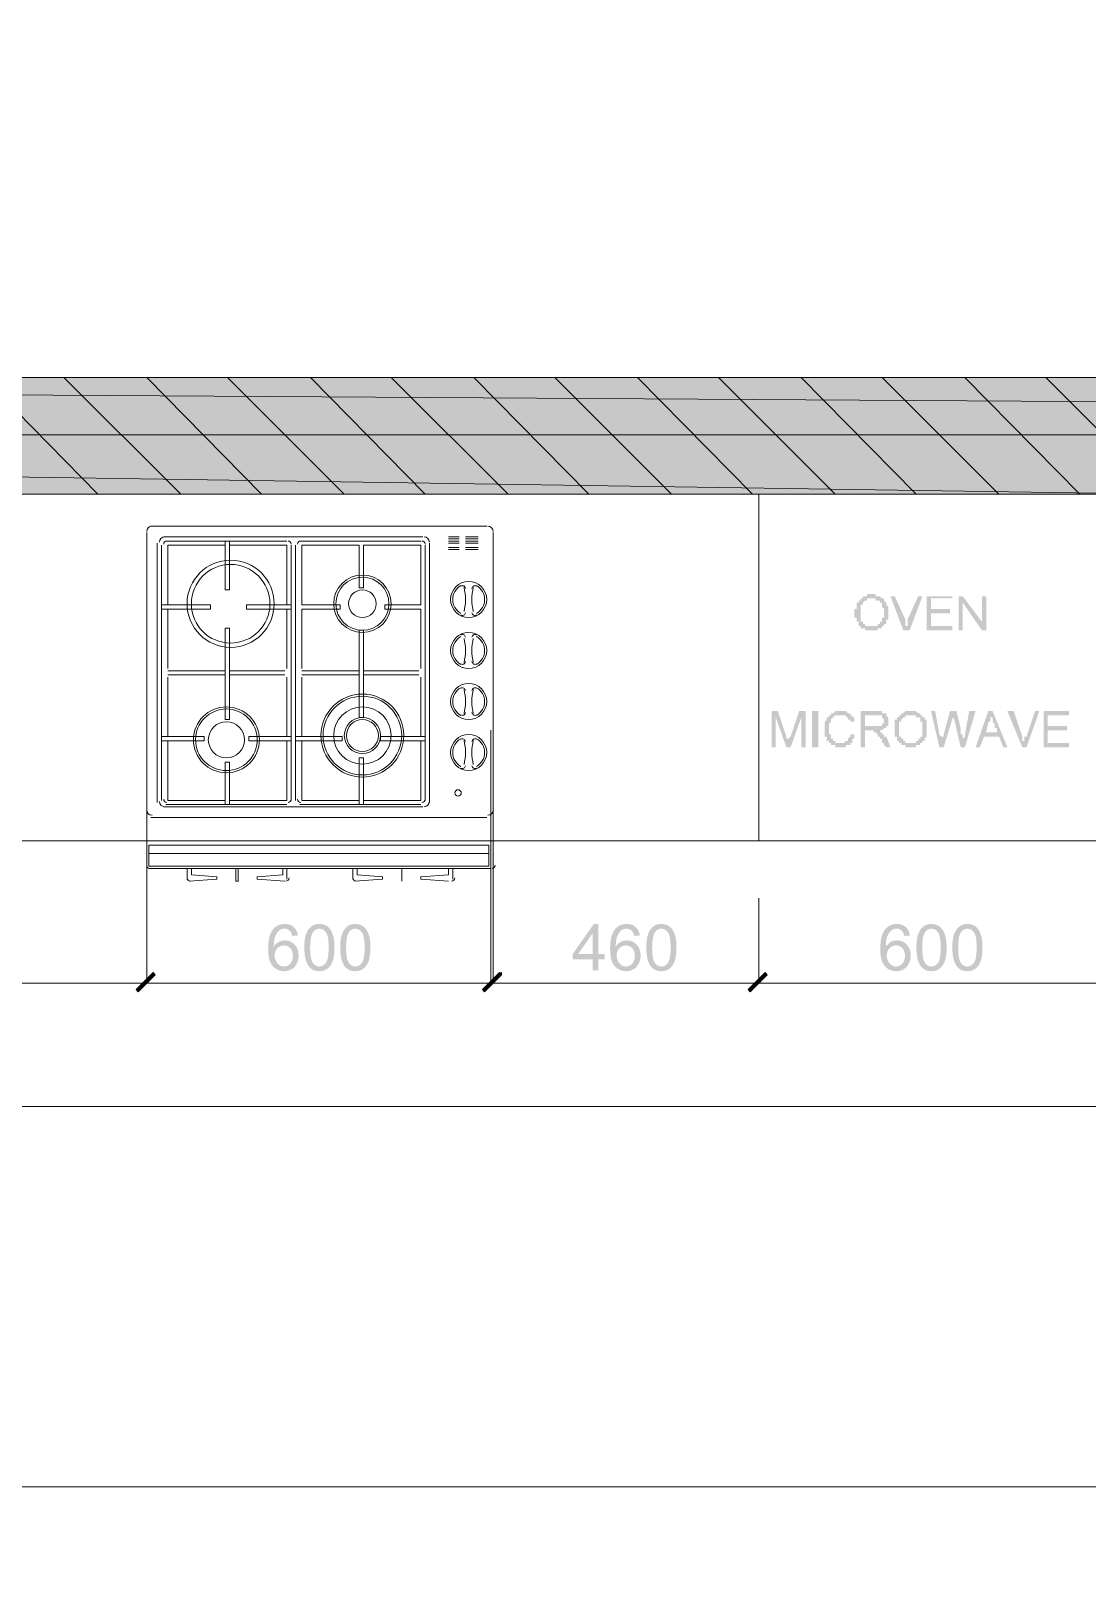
# Model space of a CAD drawing. Header units: inches. Extents: x 23 to 314, y 14 to 225.
# Drawn here: x 118.97 to 144.31, y 144.78 to 181.79 of the extents above; entities that cross this region are included whole.
import ezdxf

# ---------------------------------------------------------------- set-up
doc = ezdxf.new("R2010")
doc.units = ezdxf.units.IN
for name, color, linetype in [('BUYSER', 7, 'Continuous'), ('DIM', 7, 'Continuous'), ('KAHUYQNER', 7, 'Continuous'), ('walls', 7, 'Continuous')]:
    doc.layers.add(name, color=color, linetype=linetype)

msp = doc.modelspace()

# ---------------------------------------------------------------- hatches: boundary and pattern name
at = {"layer": 'BUYSER', "true_color": 0x939598, "transparency": 33554687}
for points in [[(273.026, 172.103), (51.11, 172.103), (51.11, 173.479), (273.026, 173.479)], [(146.166, 170.676), (51.11, 170.676), (51.11, 172.103), (146.166, 172.103)]]:
    msp.add_hatch(color=252, dxfattribs=at).paths.add_polyline_path(points, flags=0)
at = {"layer": 'DIM', "true_color": 0x6ec1dd, "transparency": 33554687}
h = msp.add_hatch(color=133, dxfattribs=at)
edge = h.paths.add_edge_path(flags=0)
edge.add_spline(control_points=[(125.378, 160.097), (125.378, 160.097), (125.242, 160.086), (125.242, 160.086), (125.23, 160.14), (125.213, 160.179), (125.191, 160.203), (125.154, 160.242), (125.109, 160.261), (125.054, 160.261), (125.012, 160.261), (124.973, 160.249), (124.94, 160.225), (124.898, 160.194), (124.864, 160.148), (124.839, 160.088), (124.827, 160.059), (124.817, 160.022), (124.81, 159.977), (124.804, 159.933), (124.8, 159.884), (124.8, 159.831), (124.833, 159.881), (124.873, 159.918), (124.92, 159.943), (124.967, 159.967), (125.017, 159.979), (125.07, 159.979), (125.16, 159.979), (125.238, 159.945), (125.301, 159.878), (125.365, 159.811), (125.397, 159.725), (125.397, 159.619), (125.397, 159.55), (125.382, 159.486), (125.353, 159.426), (125.323, 159.366), (125.282, 159.32), (125.229, 159.288), (125.176, 159.256), (125.116, 159.24), (125.05, 159.24), (124.937, 159.24), (124.844, 159.282), (124.773, 159.366), (124.701, 159.449), (124.665, 159.587), (124.665, 159.778), (124.665, 159.993), (124.704, 160.149), (124.783, 160.246), (124.853, 160.331), (124.946, 160.373), (125.063, 160.373), (125.15, 160.373), (125.222, 160.349), (125.277, 160.3), (125.333, 160.251), (125.366, 160.184), (125.378, 160.097)], knot_values=[0, 0, 0, 0, 1, 1, 1, 2, 2, 2, 3, 3, 3, 4, 4, 4, 5, 5, 5, 6, 6, 6, 7, 7, 7, 8, 8, 8, 9, 9, 9, 10, 10, 10, 11, 11, 11, 12, 12, 12, 13, 13, 13, 14, 14, 14, 15, 15, 15, 16, 16, 16, 17, 17, 17, 18, 18, 18, 19, 19, 19, 20, 20, 20, 20], degree=3, periodic=1)
edge = h.paths.add_edge_path(flags=0)
edge.add_spline(control_points=[(124.821, 159.619), (124.821, 159.572), (124.831, 159.528), (124.851, 159.485), (124.871, 159.443), (124.898, 159.41), (124.934, 159.387), (124.971, 159.364), (125.008, 159.352), (125.048, 159.352), (125.105, 159.352), (125.155, 159.376), (125.196, 159.422), (125.237, 159.469), (125.258, 159.532), (125.258, 159.611), (125.258, 159.687), (125.237, 159.747), (125.196, 159.792), (125.155, 159.836), (125.104, 159.859), (125.042, 159.859), (124.981, 159.859), (124.929, 159.836), (124.886, 159.792), (124.843, 159.748), (124.821, 159.69), (124.821, 159.619)], knot_values=[0, 0, 0, 0, 1, 1, 1, 2, 2, 2, 3, 3, 3, 4, 4, 4, 5, 5, 5, 6, 6, 6, 7, 7, 7, 8, 8, 8, 9, 9, 9, 9], degree=3, periodic=1)
h = msp.add_hatch(color=133, dxfattribs=at)
edge = h.paths.add_edge_path(flags=0)
edge.add_spline(control_points=[(125.532, 159.806), (125.532, 159.871), (125.536, 159.93), (125.542, 159.983), (125.549, 160.036), (125.559, 160.083), (125.573, 160.123), (125.6, 160.202), (125.64, 160.264), (125.693, 160.308), (125.746, 160.351), (125.813, 160.373), (125.894, 160.373), (125.953, 160.373), (126.005, 160.361), (126.05, 160.337), (126.096, 160.313), (126.133, 160.279), (126.162, 160.234), (126.191, 160.189), (126.214, 160.134), (126.231, 160.069), (126.247, 160.004), (126.256, 159.916), (126.256, 159.806), (126.256, 159.675), (126.243, 159.57), (126.216, 159.491), (126.19, 159.412), (126.15, 159.351), (126.096, 159.307), (126.042, 159.262), (125.975, 159.24), (125.894, 159.24), (125.787, 159.24), (125.703, 159.279), (125.642, 159.355), (125.569, 159.448), (125.532, 159.599), (125.532, 159.806)], knot_values=[0, 0, 0, 0, 1, 1, 1, 2, 2, 2, 3, 3, 3, 4, 4, 4, 5, 5, 5, 6, 6, 6, 7, 7, 7, 8, 8, 8, 9, 9, 9, 10, 10, 10, 11, 11, 11, 12, 12, 12, 13, 13, 13, 13], degree=3, periodic=1)
edge = h.paths.add_edge_path(flags=0)
edge.add_spline(control_points=[(125.672, 159.806), (125.672, 159.625), (125.694, 159.504), (125.736, 159.444), (125.778, 159.383), (125.831, 159.352), (125.894, 159.352), (125.956, 159.352), (126.008, 159.383), (126.051, 159.444), (126.094, 159.504), (126.116, 159.625), (126.116, 159.806), (126.116, 159.989), (126.095, 160.11), (126.052, 160.17), (126.009, 160.23), (125.956, 160.26), (125.893, 160.26), (125.831, 160.26), (125.781, 160.234), (125.743, 160.181), (125.696, 160.113), (125.672, 159.989), (125.672, 159.806)], knot_values=[0, 0, 0, 0, 1, 1, 1, 2, 2, 2, 3, 3, 3, 4, 4, 4, 5, 5, 5, 6, 6, 6, 7, 7, 7, 8, 8, 8, 8], degree=3, periodic=1)
h = msp.add_hatch(color=133, dxfattribs=at)
edge = h.paths.add_edge_path(flags=0)
edge.add_spline(control_points=[(126.394, 159.806), (126.394, 159.871), (126.397, 159.93), (126.404, 159.983), (126.411, 160.036), (126.421, 160.083), (126.434, 160.123), (126.461, 160.202), (126.502, 160.264), (126.555, 160.308), (126.608, 160.351), (126.675, 160.373), (126.756, 160.373), (126.815, 160.373), (126.867, 160.361), (126.912, 160.337), (126.957, 160.313), (126.994, 160.279), (127.023, 160.234), (127.052, 160.189), (127.075, 160.134), (127.092, 160.069), (127.109, 160.004), (127.118, 159.916), (127.118, 159.806), (127.118, 159.675), (127.104, 159.57), (127.078, 159.491), (127.051, 159.412), (127.011, 159.351), (126.957, 159.307), (126.904, 159.262), (126.837, 159.24), (126.756, 159.24), (126.649, 159.24), (126.565, 159.279), (126.504, 159.355), (126.431, 159.448), (126.394, 159.599), (126.394, 159.806)], knot_values=[0, 0, 0, 0, 1, 1, 1, 2, 2, 2, 3, 3, 3, 4, 4, 4, 5, 5, 5, 6, 6, 6, 7, 7, 7, 8, 8, 8, 9, 9, 9, 10, 10, 10, 11, 11, 11, 12, 12, 12, 13, 13, 13, 13], degree=3, periodic=1)
edge = h.paths.add_edge_path(flags=0)
edge.add_spline(control_points=[(126.534, 159.806), (126.534, 159.625), (126.555, 159.504), (126.598, 159.444), (126.64, 159.383), (126.693, 159.352), (126.756, 159.352), (126.817, 159.352), (126.87, 159.383), (126.913, 159.444), (126.956, 159.504), (126.978, 159.625), (126.978, 159.806), (126.978, 159.989), (126.956, 160.11), (126.914, 160.17), (126.871, 160.23), (126.818, 160.26), (126.754, 160.26), (126.692, 160.26), (126.642, 160.234), (126.604, 160.181), (126.558, 160.113), (126.534, 159.989), (126.534, 159.806)], knot_values=[0, 0, 0, 0, 1, 1, 1, 2, 2, 2, 3, 3, 3, 4, 4, 4, 5, 5, 5, 6, 6, 6, 7, 7, 7, 8, 8, 8, 8], degree=3, periodic=1)
h = msp.add_hatch(color=133, dxfattribs=at)
h.paths.add_polyline_path([(132.447, 159.259), (132.447, 159.525), (131.966, 159.525), (131.966, 159.65), (132.472, 160.369), (132.583, 160.369), (132.583, 159.65), (132.733, 159.65), (132.733, 159.525), (132.583, 159.525), (132.583, 159.259)], flags=0)
h.paths.add_polyline_path([(132.447, 159.65), (132.447, 160.15), (132.1, 159.65)], flags=0)
h = msp.add_hatch(color=133, dxfattribs=at)
edge = h.paths.add_edge_path(flags=0)
edge.add_spline(control_points=[(133.579, 160.097), (133.579, 160.097), (133.443, 160.086), (133.443, 160.086), (133.431, 160.14), (133.414, 160.179), (133.392, 160.203), (133.355, 160.242), (133.31, 160.261), (133.256, 160.261), (133.213, 160.261), (133.175, 160.249), (133.141, 160.225), (133.099, 160.194), (133.066, 160.148), (133.04, 160.088), (133.028, 160.059), (133.018, 160.022), (133.011, 159.977), (133.005, 159.933), (133.001, 159.884), (133.001, 159.831), (133.034, 159.881), (133.074, 159.918), (133.121, 159.943), (133.168, 159.967), (133.218, 159.979), (133.271, 159.979), (133.361, 159.979), (133.439, 159.945), (133.503, 159.878), (133.566, 159.811), (133.598, 159.725), (133.598, 159.619), (133.598, 159.55), (133.583, 159.486), (133.554, 159.426), (133.524, 159.366), (133.483, 159.32), (133.43, 159.288), (133.377, 159.256), (133.318, 159.24), (133.251, 159.24), (133.138, 159.24), (133.046, 159.282), (132.974, 159.366), (132.902, 159.449), (132.866, 159.587), (132.866, 159.778), (132.866, 159.993), (132.905, 160.149), (132.985, 160.246), (133.054, 160.331), (133.147, 160.373), (133.264, 160.373), (133.351, 160.373), (133.423, 160.349), (133.478, 160.3), (133.534, 160.251), (133.568, 160.184), (133.579, 160.097)], knot_values=[0, 0, 0, 0, 1, 1, 1, 2, 2, 2, 3, 3, 3, 4, 4, 4, 5, 5, 5, 6, 6, 6, 7, 7, 7, 8, 8, 8, 9, 9, 9, 10, 10, 10, 11, 11, 11, 12, 12, 12, 13, 13, 13, 14, 14, 14, 15, 15, 15, 16, 16, 16, 17, 17, 17, 18, 18, 18, 19, 19, 19, 20, 20, 20, 20], degree=3, periodic=1)
edge = h.paths.add_edge_path(flags=0)
edge.add_spline(control_points=[(133.022, 159.619), (133.022, 159.572), (133.032, 159.528), (133.052, 159.485), (133.072, 159.443), (133.1, 159.41), (133.136, 159.387), (133.172, 159.364), (133.209, 159.352), (133.249, 159.352), (133.306, 159.352), (133.356, 159.376), (133.397, 159.422), (133.438, 159.469), (133.459, 159.532), (133.459, 159.611), (133.459, 159.687), (133.439, 159.747), (133.397, 159.792), (133.356, 159.836), (133.305, 159.859), (133.243, 159.859), (133.182, 159.859), (133.13, 159.836), (133.087, 159.792), (133.044, 159.748), (133.022, 159.69), (133.022, 159.619)], knot_values=[0, 0, 0, 0, 1, 1, 1, 2, 2, 2, 3, 3, 3, 4, 4, 4, 5, 5, 5, 6, 6, 6, 7, 7, 7, 8, 8, 8, 9, 9, 9, 9], degree=3, periodic=1)
h = msp.add_hatch(color=133, dxfattribs=at)
edge = h.paths.add_edge_path(flags=0)
edge.add_spline(control_points=[(133.734, 159.806), (133.734, 159.871), (133.737, 159.93), (133.743, 159.983), (133.75, 160.036), (133.76, 160.083), (133.774, 160.123), (133.801, 160.202), (133.841, 160.264), (133.894, 160.308), (133.948, 160.351), (134.015, 160.373), (134.095, 160.373), (134.154, 160.373), (134.206, 160.361), (134.252, 160.337), (134.297, 160.313), (134.334, 160.279), (134.363, 160.234), (134.392, 160.189), (134.415, 160.134), (134.432, 160.069), (134.449, 160.004), (134.457, 159.916), (134.457, 159.806), (134.457, 159.675), (134.444, 159.57), (134.417, 159.491), (134.391, 159.412), (134.351, 159.351), (134.297, 159.307), (134.243, 159.262), (134.176, 159.24), (134.095, 159.24), (133.988, 159.24), (133.904, 159.279), (133.843, 159.355), (133.77, 159.448), (133.734, 159.599), (133.734, 159.806)], knot_values=[0, 0, 0, 0, 1, 1, 1, 2, 2, 2, 3, 3, 3, 4, 4, 4, 5, 5, 5, 6, 6, 6, 7, 7, 7, 8, 8, 8, 9, 9, 9, 10, 10, 10, 11, 11, 11, 12, 12, 12, 13, 13, 13, 13], degree=3, periodic=1)
edge = h.paths.add_edge_path(flags=0)
edge.add_spline(control_points=[(133.874, 159.806), (133.874, 159.625), (133.895, 159.504), (133.937, 159.444), (133.979, 159.383), (134.032, 159.352), (134.095, 159.352), (134.157, 159.352), (134.209, 159.383), (134.252, 159.444), (134.295, 159.504), (134.317, 159.625), (134.317, 159.806), (134.317, 159.989), (134.296, 160.11), (134.253, 160.17), (134.21, 160.23), (134.157, 160.26), (134.094, 160.26), (134.032, 160.26), (133.982, 160.234), (133.944, 160.181), (133.897, 160.113), (133.874, 159.989), (133.874, 159.806)], knot_values=[0, 0, 0, 0, 1, 1, 1, 2, 2, 2, 3, 3, 3, 4, 4, 4, 5, 5, 5, 6, 6, 6, 7, 7, 7, 8, 8, 8, 8], degree=3, periodic=1)
h = msp.add_hatch(color=133, dxfattribs=at)
edge = h.paths.add_edge_path(flags=0)
edge.add_spline(control_points=[(140.056, 160.097), (140.056, 160.097), (139.921, 160.086), (139.921, 160.086), (139.909, 160.14), (139.892, 160.179), (139.87, 160.203), (139.833, 160.242), (139.788, 160.261), (139.733, 160.261), (139.69, 160.261), (139.652, 160.249), (139.619, 160.225), (139.577, 160.194), (139.543, 160.148), (139.518, 160.088), (139.506, 160.059), (139.496, 160.022), (139.489, 159.977), (139.482, 159.933), (139.479, 159.884), (139.479, 159.831), (139.512, 159.881), (139.552, 159.918), (139.599, 159.943), (139.646, 159.967), (139.696, 159.979), (139.748, 159.979), (139.839, 159.979), (139.917, 159.945), (139.98, 159.878), (140.044, 159.811), (140.076, 159.725), (140.076, 159.619), (140.076, 159.55), (140.061, 159.486), (140.031, 159.426), (140.002, 159.366), (139.96, 159.32), (139.908, 159.288), (139.855, 159.256), (139.795, 159.24), (139.729, 159.24), (139.616, 159.24), (139.523, 159.282), (139.451, 159.366), (139.38, 159.449), (139.344, 159.587), (139.344, 159.778), (139.344, 159.993), (139.383, 160.149), (139.462, 160.246), (139.532, 160.331), (139.625, 160.373), (139.742, 160.373), (139.829, 160.373), (139.9, 160.349), (139.956, 160.3), (140.012, 160.251), (140.045, 160.184), (140.056, 160.097)], knot_values=[0, 0, 0, 0, 1, 1, 1, 2, 2, 2, 3, 3, 3, 4, 4, 4, 5, 5, 5, 6, 6, 6, 7, 7, 7, 8, 8, 8, 9, 9, 9, 10, 10, 10, 11, 11, 11, 12, 12, 12, 13, 13, 13, 14, 14, 14, 15, 15, 15, 16, 16, 16, 17, 17, 17, 18, 18, 18, 19, 19, 19, 20, 20, 20, 20], degree=3, periodic=1)
edge = h.paths.add_edge_path(flags=0)
edge.add_spline(control_points=[(139.5, 159.619), (139.5, 159.572), (139.51, 159.528), (139.53, 159.485), (139.549, 159.443), (139.577, 159.41), (139.613, 159.387), (139.649, 159.364), (139.687, 159.352), (139.726, 159.352), (139.784, 159.352), (139.833, 159.376), (139.875, 159.422), (139.916, 159.469), (139.937, 159.532), (139.937, 159.611), (139.937, 159.687), (139.916, 159.747), (139.875, 159.792), (139.834, 159.836), (139.783, 159.859), (139.721, 159.859), (139.66, 159.859), (139.607, 159.836), (139.565, 159.792), (139.522, 159.748), (139.5, 159.69), (139.5, 159.619)], knot_values=[0, 0, 0, 0, 1, 1, 1, 2, 2, 2, 3, 3, 3, 4, 4, 4, 5, 5, 5, 6, 6, 6, 7, 7, 7, 8, 8, 8, 9, 9, 9, 9], degree=3, periodic=1)
h = msp.add_hatch(color=133, dxfattribs=at)
edge = h.paths.add_edge_path(flags=0)
edge.add_spline(control_points=[(140.211, 159.806), (140.211, 159.871), (140.215, 159.93), (140.221, 159.983), (140.228, 160.036), (140.238, 160.083), (140.251, 160.123), (140.279, 160.202), (140.319, 160.264), (140.372, 160.308), (140.425, 160.351), (140.492, 160.373), (140.573, 160.373), (140.632, 160.373), (140.684, 160.361), (140.729, 160.337), (140.774, 160.313), (140.812, 160.279), (140.841, 160.234), (140.87, 160.189), (140.893, 160.134), (140.909, 160.069), (140.926, 160.004), (140.935, 159.916), (140.935, 159.806), (140.935, 159.675), (140.922, 159.57), (140.895, 159.491), (140.869, 159.412), (140.828, 159.351), (140.775, 159.307), (140.721, 159.262), (140.654, 159.24), (140.573, 159.24), (140.466, 159.24), (140.382, 159.279), (140.321, 159.355), (140.248, 159.448), (140.211, 159.599), (140.211, 159.806)], knot_values=[0, 0, 0, 0, 1, 1, 1, 2, 2, 2, 3, 3, 3, 4, 4, 4, 5, 5, 5, 6, 6, 6, 7, 7, 7, 8, 8, 8, 9, 9, 9, 10, 10, 10, 11, 11, 11, 12, 12, 12, 13, 13, 13, 13], degree=3, periodic=1)
edge = h.paths.add_edge_path(flags=0)
edge.add_spline(control_points=[(140.351, 159.806), (140.351, 159.625), (140.373, 159.504), (140.415, 159.444), (140.457, 159.383), (140.51, 159.352), (140.573, 159.352), (140.635, 159.352), (140.687, 159.383), (140.73, 159.444), (140.773, 159.504), (140.795, 159.625), (140.795, 159.806), (140.795, 159.989), (140.773, 160.11), (140.731, 160.17), (140.688, 160.23), (140.635, 160.26), (140.572, 160.26), (140.509, 160.26), (140.46, 160.234), (140.422, 160.181), (140.375, 160.113), (140.351, 159.989), (140.351, 159.806)], knot_values=[0, 0, 0, 0, 1, 1, 1, 2, 2, 2, 3, 3, 3, 4, 4, 4, 5, 5, 5, 6, 6, 6, 7, 7, 7, 8, 8, 8, 8], degree=3, periodic=1)
h = msp.add_hatch(color=133, dxfattribs=at)
edge = h.paths.add_edge_path(flags=0)
edge.add_spline(control_points=[(141.073, 159.806), (141.073, 159.871), (141.076, 159.93), (141.083, 159.983), (141.089, 160.036), (141.099, 160.083), (141.113, 160.123), (141.14, 160.202), (141.181, 160.264), (141.234, 160.308), (141.287, 160.351), (141.354, 160.373), (141.435, 160.373), (141.494, 160.373), (141.546, 160.361), (141.591, 160.337), (141.636, 160.313), (141.673, 160.279), (141.702, 160.234), (141.731, 160.189), (141.754, 160.134), (141.771, 160.069), (141.788, 160.004), (141.796, 159.916), (141.796, 159.806), (141.796, 159.675), (141.783, 159.57), (141.757, 159.491), (141.73, 159.412), (141.69, 159.351), (141.636, 159.307), (141.583, 159.262), (141.515, 159.24), (141.435, 159.24), (141.328, 159.24), (141.244, 159.279), (141.183, 159.355), (141.11, 159.448), (141.073, 159.599), (141.073, 159.806)], knot_values=[0, 0, 0, 0, 1, 1, 1, 2, 2, 2, 3, 3, 3, 4, 4, 4, 5, 5, 5, 6, 6, 6, 7, 7, 7, 8, 8, 8, 9, 9, 9, 10, 10, 10, 11, 11, 11, 12, 12, 12, 13, 13, 13, 13], degree=3, periodic=1)
edge = h.paths.add_edge_path(flags=0)
edge.add_spline(control_points=[(141.213, 159.806), (141.213, 159.625), (141.234, 159.504), (141.277, 159.444), (141.319, 159.383), (141.372, 159.352), (141.435, 159.352), (141.496, 159.352), (141.549, 159.383), (141.592, 159.444), (141.635, 159.504), (141.656, 159.625), (141.656, 159.806), (141.656, 159.989), (141.635, 160.11), (141.593, 160.17), (141.55, 160.23), (141.497, 160.26), (141.433, 160.26), (141.371, 160.26), (141.321, 160.234), (141.283, 160.181), (141.236, 160.113), (141.213, 159.989), (141.213, 159.806)], knot_values=[0, 0, 0, 0, 1, 1, 1, 2, 2, 2, 3, 3, 3, 4, 4, 4, 5, 5, 5, 6, 6, 6, 7, 7, 7, 8, 8, 8, 8], degree=3, periodic=1)
for points in [[(121.905, 159.208), (121.956, 159.157), (121.548, 158.75), (121.497, 158.801)], [(121.548, 158.75), (121.497, 158.801), (121.905, 159.208), (121.956, 159.157)], [(130.264, 159.208), (130.264, 159.157), (129.856, 158.75), (129.805, 158.801)], [(129.856, 158.75), (129.805, 158.801), (130.213, 159.208), (130.264, 159.157)], [(136.584, 159.208), (136.635, 159.157), (136.227, 158.75), (136.176, 158.801)], [(136.227, 158.75), (136.176, 158.801), (136.584, 159.208), (136.635, 159.157)]]:
    msp.add_hatch(color=133, dxfattribs=at).paths.add_polyline_path(points, flags=0)
at = {"layer": 'KAHUYQNER', "true_color": 0x939598, "transparency": 33554687}
h = msp.add_hatch(color=252, dxfattribs=at)
h.paths.add_polyline_path([(139.03, 168.281), (139.234, 168.281), (139.234, 168.23), (139.336, 168.23), (139.387, 168.179), (139.438, 168.179), (139.438, 168.128), (139.489, 168.077), (139.489, 168.026), (139.54, 167.975), (139.54, 167.669), (139.489, 167.669), (139.489, 167.567), (139.438, 167.567), (139.438, 167.516), (139.387, 167.516), (139.387, 167.465), (139.285, 167.465), (139.285, 167.414), (138.979, 167.414), (138.979, 167.465), (138.878, 167.465), (138.878, 167.516), (138.827, 167.516), (138.827, 167.618), (138.776, 167.618), (138.776, 167.72), (138.725, 167.72), (138.725, 167.924), (138.776, 167.924), (138.776, 168.077), (138.827, 168.077), (138.827, 168.128), (138.878, 168.128), (138.878, 168.179), (138.929, 168.179), (138.929, 168.23), (139.03, 168.23)], flags=0)
h.paths.add_polyline_path([(138.979, 167.516), (139.285, 167.516), (139.285, 167.567), (139.336, 167.567), (139.336, 167.618), (139.387, 167.618), (139.387, 167.72), (139.438, 167.72), (139.438, 167.924), (139.387, 167.975), (139.387, 168.077), (139.336, 168.077), (139.336, 168.128), (139.234, 168.128), (139.234, 168.179), (139.03, 168.179), (139.03, 168.128), (138.979, 168.128), (138.929, 168.077), (138.929, 168.026), (138.878, 168.026), (138.878, 167.618), (138.929, 167.618), (138.929, 167.567), (138.979, 167.567)], flags=0)
for points in [[(140.356, 168.23), (140.05, 167.414), (139.897, 167.414), (139.591, 168.23), (139.693, 168.23), (139.948, 167.669), (139.948, 167.516), (139.999, 167.516), (139.999, 167.669), (140.254, 168.23)], [(141.069, 167.414), (140.458, 167.414), (140.458, 168.23), (141.069, 168.23), (141.069, 168.179), (140.56, 168.179), (140.56, 167.924), (141.018, 167.924), (141.018, 167.822), (140.56, 167.822), (140.56, 167.516), (141.069, 167.516)], [(141.885, 167.414), (141.783, 167.414), (141.324, 168.077), (141.324, 167.414), (141.222, 167.414), (141.222, 168.23), (141.324, 168.23), (141.783, 167.618), (141.783, 168.23), (141.885, 168.23)], [(137.145, 164.815), (137.196, 164.866), (137.399, 165.477), (137.552, 165.477), (137.552, 164.611), (137.45, 164.611), (137.45, 165.324), (137.196, 164.611), (137.094, 164.611), (136.839, 165.324), (136.839, 164.611), (136.737, 164.611), (136.737, 165.477), (136.89, 165.477), (137.094, 164.866), (137.094, 164.815)], [(137.705, 165.477), (137.858, 165.477), (137.858, 164.611), (137.705, 164.611)], [(138.725, 164.917), (138.725, 164.815), (138.674, 164.815), (138.674, 164.713), (138.623, 164.713), (138.623, 164.662), (138.521, 164.662), (138.521, 164.611), (138.266, 164.611), (138.266, 164.662), (138.164, 164.662), (138.164, 164.713), (138.113, 164.713), (138.113, 164.764), (138.062, 164.764), (138.062, 164.866), (138.011, 164.866), (138.011, 165.223), (138.062, 165.274), (138.062, 165.324), (138.113, 165.324), (138.113, 165.375), (138.164, 165.375), (138.164, 165.426), (138.215, 165.426), (138.266, 165.477), (138.521, 165.477), (138.572, 165.426), (138.623, 165.426), (138.623, 165.375), (138.674, 165.375), (138.674, 165.324), (138.725, 165.324), (138.725, 165.223), (138.623, 165.223), (138.623, 165.274), (138.572, 165.274), (138.572, 165.324), (138.521, 165.324), (138.521, 165.375), (138.266, 165.375), (138.164, 165.274), (138.164, 165.223), (138.113, 165.172), (138.113, 164.917), (138.164, 164.917), (138.164, 164.815), (138.215, 164.815), (138.215, 164.764), (138.266, 164.764), (138.266, 164.713), (138.47, 164.713), (138.521, 164.764), (138.572, 164.764), (138.572, 164.815), (138.623, 164.866), (138.623, 164.917)], [(141.069, 165.324), (141.069, 165.274), (140.865, 164.611), (140.763, 164.611), (140.56, 165.477), (140.661, 165.477), (140.763, 164.917), (140.814, 164.866), (140.865, 164.866), (140.865, 164.917), (141.018, 165.477), (141.171, 165.477), (141.273, 165.07), (141.273, 164.917), (141.324, 164.917), (141.324, 164.815), (141.375, 164.866), (141.375, 164.917), (141.477, 165.477), (141.63, 165.477), (141.375, 164.611), (141.273, 164.611), (141.12, 165.274)], [(142.802, 164.764), (142.802, 164.866), (142.853, 164.866), (143.057, 165.477), (143.159, 165.477), (142.853, 164.611), (142.751, 164.611), (142.394, 165.477), (142.547, 165.477), (142.751, 164.866), (142.751, 164.764)], [(143.872, 164.611), (143.261, 164.611), (143.261, 165.477), (143.872, 165.477), (143.872, 165.375), (143.363, 165.375), (143.363, 165.121), (143.821, 165.121), (143.821, 165.019), (143.363, 165.019), (143.363, 164.713), (143.872, 164.713)]]:
    msp.add_hatch(color=252, dxfattribs=at).paths.add_polyline_path(points, flags=0)
h = msp.add_hatch(color=252, dxfattribs=at)
h.paths.add_polyline_path([(139.336, 165.019), (139.336, 164.968), (139.387, 164.968), (139.387, 164.917), (139.438, 164.917), (139.438, 164.866), (139.489, 164.866), (139.591, 164.611), (139.489, 164.611), (139.438, 164.662), (139.438, 164.713), (139.387, 164.713), (139.387, 164.815), (139.336, 164.815), (139.336, 164.866), (139.285, 164.866), (139.285, 164.917), (139.234, 164.968), (139.183, 164.968), (139.183, 165.019), (138.979, 165.019), (138.979, 164.611), (138.878, 164.611), (138.878, 165.477), (139.387, 165.477), (139.387, 165.426), (139.489, 165.426), (139.489, 165.375), (139.54, 165.324), (139.54, 165.121), (139.489, 165.121), (139.489, 165.07), (139.438, 165.07), (139.387, 165.019)], flags=0)
h.paths.add_polyline_path([(138.979, 165.121), (139.387, 165.121), (139.387, 165.172), (139.438, 165.172), (139.438, 165.274), (139.387, 165.324), (139.387, 165.375), (138.979, 165.375)], flags=0)
h = msp.add_hatch(color=252, dxfattribs=at)
h.paths.add_polyline_path([(139.948, 165.477), (140.203, 165.477), (140.254, 165.426), (140.305, 165.426), (140.305, 165.375), (140.356, 165.375), (140.356, 165.324), (140.407, 165.324), (140.407, 165.274), (140.458, 165.274), (140.458, 164.866), (140.407, 164.815), (140.407, 164.764), (140.356, 164.764), (140.356, 164.713), (140.305, 164.713), (140.305, 164.662), (140.203, 164.662), (140.203, 164.611), (139.948, 164.611), (139.948, 164.662), (139.846, 164.662), (139.846, 164.713), (139.795, 164.713), (139.795, 164.764), (139.744, 164.764), (139.744, 164.866), (139.693, 164.866), (139.693, 165.274), (139.744, 165.274), (139.744, 165.324), (139.795, 165.324), (139.795, 165.375), (139.846, 165.375), (139.846, 165.426), (139.897, 165.426)], flags=0)
h.paths.add_polyline_path([(139.948, 164.713), (140.203, 164.713), (140.203, 164.764), (140.254, 164.764), (140.254, 164.815), (140.305, 164.815), (140.305, 164.866), (140.356, 164.866), (140.356, 165.223), (140.305, 165.223), (140.305, 165.324), (140.203, 165.324), (140.203, 165.375), (139.948, 165.375), (139.948, 165.324), (139.897, 165.324), (139.846, 165.274), (139.846, 165.223), (139.795, 165.223), (139.795, 164.866), (139.846, 164.866), (139.846, 164.815), (139.897, 164.815), (139.897, 164.764), (139.948, 164.764)], flags=0)
h = msp.add_hatch(color=252, dxfattribs=at)
h.paths.add_polyline_path([(142.394, 164.611), (142.292, 164.611), (142.191, 164.866), (141.834, 164.866), (141.732, 164.611), (141.63, 164.611), (141.936, 165.477), (142.038, 165.477)], flags=0)
h.paths.add_polyline_path([(141.987, 165.324), (141.987, 165.223), (141.936, 165.223), (141.885, 164.968), (142.14, 164.968), (142.14, 165.07), (142.089, 165.07), (142.089, 165.172), (142.038, 165.223), (142.038, 165.324)], flags=0)

# ---------------------------------------------------------------- linework, layer by layer
at = {"layer": 'BUYSER', "color": 252, "linetype": 'Continuous', "lineweight": 5, "true_color": 0x939598}
for points in [[(273.026, 172.103), (273.026, 173.479), (51.11, 173.479)], [(273.026, 172.103), (51.11, 172.103), (51.11, 173.479)], [(51.11, 173.479), (273.026, 172.103)], [(146.166, 170.676), (146.166, 172.103), (51.11, 172.103)], [(146.166, 170.676), (51.11, 170.676), (51.11, 172.103)], [(51.11, 172.103), (146.166, 170.676)]]:
    msp.add_lwpolyline(points, dxfattribs=at)
at = {"layer": 'BUYSER', "color": 251, "linetype": 'Continuous', "lineweight": 5, "true_color": 0x636466}
for points in [[(120.58, 170.676), (117.828, 173.479)], [(122.568, 170.676), (119.764, 173.479)], [(124.504, 170.676), (121.752, 173.479)], [(126.492, 170.676), (123.689, 173.479)], [(128.429, 170.676), (125.677, 173.479)], [(130.417, 170.676), (127.614, 173.479)], [(132.354, 170.676), (129.601, 173.479)], [(134.341, 170.676), (131.538, 173.479)], [(136.278, 170.676), (133.526, 173.479)], [(138.266, 170.676), (135.463, 173.479)], [(140.203, 170.676), (137.45, 173.479)], [(142.191, 170.676), (139.387, 173.479)], [(144.127, 170.676), (141.375, 173.479)], [(146.166, 170.625), (143.312, 173.479)]]:
    msp.add_lwpolyline(points, dxfattribs=at)
at = {"layer": 'DIM', "color": 133, "linetype": 'Continuous', "lineweight": 5, "true_color": 0x6ec1dd}
for points in [[(121.752, 165.019), (121.752, 158.953), (110.641, 158.953)], [(121.752, 165.019), (121.752, 158.953)], [(130.06, 165.019), (130.06, 158.953), (121.752, 158.953)], [(130.009, 165.019), (130.009, 158.953)], [(144.739, 160.992), (144.739, 155.997), (82.354, 155.997)], [(136.431, 160.992), (136.431, 158.953), (130.009, 158.953)], [(136.431, 160.992), (136.431, 158.953)], [(144.739, 160.992), (144.739, 158.953), (136.431, 158.953)], [(121.905, 159.208), (121.497, 158.801), (121.548, 158.75)], [(121.548, 158.75), (121.497, 158.801), (121.905, 159.208)], [(121.905, 159.208), (121.956, 159.157), (121.548, 158.75)], [(121.548, 158.75), (121.905, 159.208)], [(121.548, 158.75), (121.956, 159.157), (121.905, 159.208)], [(121.905, 159.208), (121.548, 158.75)], [(130.264, 159.208), (129.805, 158.801), (129.856, 158.75)], [(129.856, 158.75), (129.805, 158.801), (130.213, 159.208)], [(130.264, 159.208), (130.264, 159.157), (129.856, 158.75)], [(129.856, 158.75), (130.264, 159.208)], [(129.856, 158.75), (130.264, 159.157), (130.213, 159.208)], [(130.213, 159.208), (129.856, 158.75)], [(136.584, 159.208), (136.176, 158.801), (136.227, 158.75)], [(136.227, 158.75), (136.176, 158.801), (136.584, 159.208)], [(136.584, 159.208), (136.635, 159.157), (136.227, 158.75)], [(136.227, 158.75), (136.584, 159.208)], [(136.227, 158.75), (136.635, 159.157), (136.584, 159.208)], [(136.584, 159.208), (136.227, 158.75)], [(53.913, 132.195), (53.913, 146.874), (144.739, 146.874)]]:
    msp.add_lwpolyline(points, dxfattribs=at)
at = {"layer": 'KAHUYQNER', "color": 8, "linetype": 'Continuous', "lineweight": 5, "true_color": 0x767676}
for points in [[(82.354, 170.676), (144.739, 170.676), (144.739, 162.368), (82.354, 162.368), (82.354, 170.676)], [(136.431, 162.368), (136.431, 170.676), (144.739, 170.676), (144.739, 162.368), (136.431, 162.368)], [(123.893, 161.706), (123.944, 161.706), (123.944, 161.4), (123.893, 161.4), (123.893, 161.706)]]:
    msp.add_lwpolyline(points, close=True, dxfattribs=at)
for points in [[(129.907, 169.912), (121.854, 169.912)], [(121.752, 169.759), (121.752, 163.082)], [(122.007, 169.504), (122.007, 163.286)], [(128.378, 169.657), (122.16, 169.657)], [(122.211, 169.555), (125.116, 169.555)], [(123.638, 169.555), (123.638, 168.383)], [(123.74, 169.555), (123.74, 168.383)], [(125.422, 169.555), (128.327, 169.555)], [(128.531, 163.286), (128.531, 169.504)], [(128.99, 169.657), (129.245, 169.657)], [(129.245, 169.606), (128.99, 169.606)], [(128.99, 169.555), (129.245, 169.555)], [(129.245, 169.504), (128.99, 169.504)], [(129.397, 169.657), (129.703, 169.657)], [(129.703, 169.606), (129.397, 169.606)], [(129.397, 169.555), (129.703, 169.555)], [(129.703, 169.504), (129.397, 169.504)], [(130.06, 163.082), (130.06, 169.759)], [(122.109, 163.337), (122.109, 169.453)], [(122.262, 169.453), (123.638, 169.453)], [(122.262, 168.026), (122.262, 169.453)], [(123.74, 169.453), (125.116, 169.453)], [(125.116, 169.453), (125.116, 168.026)], [(125.218, 169.453), (125.218, 163.337)], [(125.32, 163.337), (125.32, 169.453)], [(125.473, 168.026), (125.473, 169.453)], [(125.473, 169.453), (126.849, 169.453)], [(126.849, 169.453), (126.849, 168.434)], [(126.951, 169.453), (128.327, 169.453)], [(126.951, 169.453), (126.951, 168.434)], [(128.327, 169.453), (128.327, 168.026)], [(128.429, 169.453), (128.429, 163.337)], [(128.99, 169.402), (129.245, 169.402)], [(129.245, 169.351), (128.99, 169.351)], [(129.397, 169.402), (129.703, 169.402)], [(129.703, 169.351), (129.397, 169.351)], [(123.74, 168.383), (123.638, 168.383)], [(126.849, 168.434), (126.951, 168.434)], [(122.109, 168.026), (123.281, 168.026)], [(123.281, 168.026), (123.281, 167.924)], [(124.148, 167.924), (124.148, 168.026)], [(125.218, 168.026), (124.148, 168.026)], [(125.473, 168.026), (126.39, 168.026)], [(126.39, 168.026), (126.39, 167.924)], [(127.461, 168.026), (127.461, 167.924)], [(128.327, 168.026), (127.461, 168.026)], [(122.109, 167.924), (123.281, 167.924)], [(122.262, 166.497), (122.262, 167.924)], [(125.218, 167.924), (124.148, 167.924)], [(125.116, 167.924), (125.116, 166.497)], [(125.473, 167.924), (126.39, 167.924)], [(125.473, 166.497), (125.473, 167.924)], [(128.327, 167.924), (127.461, 167.924)], [(128.327, 167.924), (128.327, 166.497)], [(123.638, 167.465), (123.74, 167.465)], [(123.638, 165.274), (123.638, 167.465)], [(123.74, 165.274), (123.74, 167.465)], [(126.9, 167.414), (126.849, 167.414)], [(126.849, 167.414), (126.849, 165.324)], [(126.9, 167.414), (126.951, 167.414)], [(126.951, 167.414), (126.951, 165.324)], [(122.262, 166.446), (123.638, 166.446)], [(122.262, 166.344), (123.638, 166.344)], [(122.262, 164.866), (122.262, 166.293)], [(123.74, 166.446), (125.065, 166.446)], [(123.74, 166.344), (125.065, 166.344)], [(125.116, 166.293), (125.116, 164.866)], [(125.473, 166.446), (126.849, 166.446)], [(125.473, 166.344), (126.849, 166.344)], [(125.473, 164.866), (125.473, 166.293)], [(126.951, 166.446), (128.276, 166.446)], [(126.951, 166.344), (128.276, 166.344)], [(128.327, 166.293), (128.327, 164.866)], [(123.689, 165.274), (123.638, 165.274)], [(123.689, 165.274), (123.74, 165.274)], [(126.849, 165.324), (126.951, 165.324)], [(122.109, 164.866), (123.128, 164.866)], [(122.109, 164.764), (123.128, 164.764)], [(122.262, 163.337), (122.262, 164.764)], [(123.128, 164.866), (123.128, 164.764)], [(124.199, 164.866), (124.199, 164.764)], [(125.218, 164.866), (124.199, 164.866)], [(125.218, 164.764), (124.199, 164.764)], [(125.116, 164.764), (125.116, 163.337)], [(125.32, 164.866), (126.441, 164.866)], [(125.32, 164.764), (126.441, 164.764)], [(125.473, 163.337), (125.473, 164.764)], [(126.441, 164.866), (126.441, 164.764)], [(127.359, 164.764), (127.359, 164.866)], [(128.429, 164.866), (127.359, 164.866)], [(128.429, 164.764), (127.359, 164.764)], [(128.327, 164.764), (128.327, 163.337)], [(126.849, 164.356), (126.951, 164.356)], [(126.849, 163.235), (126.849, 164.356)], [(126.951, 163.235), (126.951, 164.356)], [(123.638, 164.254), (123.74, 164.254)], [(123.638, 163.235), (123.638, 164.254)], [(123.74, 163.235), (123.74, 164.254)], [(122.16, 163.184), (128.378, 163.184)], [(125.116, 163.235), (122.211, 163.235)], [(123.638, 163.337), (122.262, 163.337)], [(125.116, 163.337), (123.74, 163.337)], [(128.327, 163.235), (125.422, 163.235)], [(126.849, 163.337), (125.473, 163.337)], [(128.327, 163.337), (126.951, 163.337)], [(121.854, 162.929), (129.907, 162.929)], [(128.684, 162.929), (128.786, 162.929)], [(130.06, 162.368), (121.752, 162.368), (121.752, 161.757)], [(129.958, 162.266), (121.803, 162.266)], [(121.803, 162.266), (121.803, 161.757)], [(129.958, 161.757), (129.958, 162.266)], [(130.06, 161.757), (130.06, 162.368)], [(121.803, 162.063), (129.958, 162.063)], [(121.803, 161.757), (129.958, 161.757)], [(121.803, 161.706), (130.009, 161.706)], [(122.721, 161.451), (122.721, 161.706), (122.823, 161.706), (122.823, 161.553)], [(125.116, 161.451), (125.116, 161.706), (125.014, 161.706), (125.014, 161.553)], [(126.696, 161.451), (126.696, 161.706), (126.798, 161.706), (126.798, 161.553)], [(127.868, 161.706), (127.868, 161.4)], [(129.092, 161.451), (129.092, 161.706), (128.99, 161.706), (128.99, 161.553)], [(123.434, 161.451), (122.772, 161.4)], [(123.434, 161.502), (122.823, 161.553)], [(123.434, 161.451), (123.434, 161.502)], [(124.403, 161.502), (125.014, 161.553)], [(124.403, 161.451), (124.403, 161.502)], [(124.403, 161.451), (125.065, 161.4)], [(127.41, 161.451), (126.747, 161.4)], [(127.41, 161.502), (126.798, 161.553)], [(127.41, 161.451), (127.41, 161.502)], [(128.327, 161.502), (128.99, 161.553)], [(128.327, 161.451), (128.327, 161.502)], [(128.327, 161.451), (128.99, 161.4)]]:
    msp.add_lwpolyline(points, dxfattribs=at)
for points in [[(121.88, 169.912), (121.809, 169.912), (121.752, 169.855), (121.752, 169.784)], [(130.06, 169.784), (130.06, 169.855), (130.003, 169.912), (129.933, 169.912)], [(122.185, 169.657), (122.115, 169.657), (122.058, 169.6), (122.058, 169.529)], [(122.236, 169.555), (122.194, 169.555), (122.16, 169.521), (122.16, 169.478)], [(125.218, 169.478), (125.218, 169.521), (125.184, 169.555), (125.142, 169.555)], [(125.447, 169.555), (125.405, 169.555), (125.371, 169.521), (125.371, 169.478)], [(128.429, 169.478), (128.429, 169.521), (128.395, 169.555), (128.353, 169.555)], [(128.531, 169.529), (128.531, 169.6), (128.474, 169.657), (128.404, 169.657)], [(129.362, 167.866), (129.409, 168.055), (129.409, 168.252), (129.362, 168.44)], [(129.585, 168.44), (129.539, 168.252), (129.539, 168.055), (129.585, 167.866)], [(129.362, 166.643), (129.409, 166.831), (129.409, 167.029), (129.362, 167.217)], [(129.585, 167.217), (129.539, 167.029), (129.539, 166.831), (129.585, 166.643)], [(129.362, 165.42), (129.409, 165.608), (129.409, 165.805), (129.362, 165.994)], [(129.585, 165.994), (129.539, 165.805), (129.539, 165.608), (129.585, 165.42)], [(129.362, 164.196), (129.409, 164.385), (129.409, 164.582), (129.362, 164.771)], [(129.585, 164.771), (129.539, 164.582), (129.539, 164.385), (129.585, 164.196)], [(122.058, 163.311), (122.058, 163.241), (122.115, 163.184), (122.185, 163.184)], [(122.16, 163.362), (122.16, 163.32), (122.194, 163.286), (122.236, 163.286)], [(125.142, 163.286), (125.184, 163.286), (125.218, 163.32), (125.218, 163.362)], [(125.371, 163.362), (125.371, 163.32), (125.405, 163.286), (125.447, 163.286)], [(128.353, 163.286), (128.395, 163.286), (128.429, 163.32), (128.429, 163.362)], [(128.404, 163.184), (128.474, 163.184), (128.531, 163.241), (128.531, 163.311)], [(121.752, 163.107), (121.752, 163.037), (121.809, 162.98), (121.88, 162.98)], [(129.933, 162.98), (130.003, 162.98), (130.06, 163.037), (130.06, 163.107)], [(121.752, 161.782), (121.752, 161.74), (121.786, 161.706), (121.829, 161.706)], [(130.035, 161.706), (130.077, 161.706), (130.111, 161.74), (130.111, 161.782)]]:
    msp.add_open_spline(points, degree=3, dxfattribs=at)
for points, knots in [([(124.81, 168.051), (124.81, 168.628), (124.342, 169.096), (123.765, 169.096), (123.188, 169.096), (122.721, 168.628), (122.721, 168.051), (122.721, 167.474), (123.188, 167.006), (123.765, 167.006), (124.342, 167.006), (124.81, 167.474), (124.81, 168.051)], [0, 0, 0, 0, 1, 1, 1, 2, 2, 2, 3, 3, 3, 4, 4, 4, 4]), ([(124.708, 168.051), (124.708, 168.572), (124.286, 168.994), (123.765, 168.994), (123.245, 168.994), (122.823, 168.572), (122.823, 168.051), (122.823, 167.531), (123.245, 167.108), (123.765, 167.108), (124.286, 167.108), (124.708, 167.531), (124.708, 168.051)], [0, 0, 0, 0, 1, 1, 1, 2, 2, 2, 3, 3, 3, 4, 4, 4, 4]), ([(127.614, 168.051), (127.614, 168.431), (127.305, 168.739), (126.925, 168.739), (126.545, 168.739), (126.237, 168.431), (126.237, 168.051), (126.237, 167.671), (126.545, 167.363), (126.925, 167.363), (127.305, 167.363), (127.614, 167.671), (127.614, 168.051)], [0, 0, 0, 0, 1, 1, 1, 2, 2, 2, 3, 3, 3, 4, 4, 4, 4]), ([(127.563, 168.051), (127.563, 168.403), (127.277, 168.688), (126.925, 168.688), (126.574, 168.688), (126.288, 168.403), (126.288, 168.051), (126.288, 167.699), (126.574, 167.414), (126.925, 167.414), (127.277, 167.414), (127.563, 167.699), (127.563, 168.051)], [0, 0, 0, 0, 1, 1, 1, 2, 2, 2, 3, 3, 3, 4, 4, 4, 4]), ([(127.257, 168.051), (127.257, 168.234), (127.108, 168.383), (126.925, 168.383), (126.743, 168.383), (126.594, 168.234), (126.594, 168.051), (126.594, 167.868), (126.743, 167.72), (126.925, 167.72), (127.108, 167.72), (127.257, 167.868), (127.257, 168.051)], [0, 0, 0, 0, 1, 1, 1, 2, 2, 2, 3, 3, 3, 4, 4, 4, 4]), ([(129.907, 168.153), (129.907, 168.393), (129.713, 168.586), (129.474, 168.586), (129.235, 168.586), (129.041, 168.393), (129.041, 168.153), (129.041, 167.914), (129.235, 167.72), (129.474, 167.72), (129.713, 167.72), (129.907, 167.914), (129.907, 168.153)], [0, 0, 0, 0, 1, 1, 1, 2, 2, 2, 3, 3, 3, 4, 4, 4, 4]), ([(129.284, 168.485), (129.165, 168.417), (129.092, 168.29), (129.092, 168.153), (129.092, 168.016), (129.165, 167.889), (129.284, 167.821)], [0, 0, 0, 0, 1, 1, 1, 2, 2, 2, 2]), ([(129.397, 168.419), (129.393, 168.444), (129.377, 168.466), (129.354, 168.477), (129.332, 168.488), (129.305, 168.487), (129.283, 168.474)], [0, 0, 0, 0, 1, 1, 1, 2, 2, 2, 2]), ([(129.665, 168.474), (129.643, 168.487), (129.616, 168.488), (129.593, 168.477), (129.571, 168.466), (129.555, 168.444), (129.551, 168.419)], [0, 0, 0, 0, 1, 1, 1, 2, 2, 2, 2]), ([(129.664, 167.821), (129.783, 167.889), (129.856, 168.016), (129.856, 168.153), (129.856, 168.29), (129.783, 168.417), (129.664, 168.485)], [0, 0, 0, 0, 1, 1, 1, 2, 2, 2, 2]), ([(129.283, 167.781), (129.305, 167.769), (129.332, 167.768), (129.354, 167.779), (129.377, 167.79), (129.393, 167.811), (129.397, 167.836)], [0, 0, 0, 0, 1, 1, 1, 2, 2, 2, 2]), ([(129.551, 167.836), (129.555, 167.811), (129.571, 167.79), (129.593, 167.779), (129.616, 167.768), (129.643, 167.769), (129.665, 167.781)], [0, 0, 0, 0, 1, 1, 1, 2, 2, 2, 2]), ([(129.907, 166.93), (129.907, 167.169), (129.713, 167.363), (129.474, 167.363), (129.235, 167.363), (129.041, 167.169), (129.041, 166.93), (129.041, 166.691), (129.235, 166.497), (129.474, 166.497), (129.713, 166.497), (129.907, 166.691), (129.907, 166.93)], [0, 0, 0, 0, 1, 1, 1, 2, 2, 2, 3, 3, 3, 4, 4, 4, 4]), ([(129.284, 167.262), (129.165, 167.194), (129.092, 167.067), (129.092, 166.93), (129.092, 166.793), (129.165, 166.666), (129.284, 166.598)], [0, 0, 0, 0, 1, 1, 1, 2, 2, 2, 2]), ([(129.397, 167.247), (129.393, 167.272), (129.377, 167.294), (129.354, 167.305), (129.332, 167.316), (129.305, 167.315), (129.283, 167.302)], [0, 0, 0, 0, 1, 1, 1, 2, 2, 2, 2]), ([(129.665, 167.302), (129.643, 167.315), (129.616, 167.316), (129.593, 167.305), (129.571, 167.294), (129.555, 167.272), (129.551, 167.247)], [0, 0, 0, 0, 1, 1, 1, 2, 2, 2, 2]), ([(129.664, 166.598), (129.783, 166.666), (129.856, 166.793), (129.856, 166.93), (129.856, 167.067), (129.783, 167.194), (129.664, 167.262)], [0, 0, 0, 0, 1, 1, 1, 2, 2, 2, 2]), ([(129.283, 166.609), (129.305, 166.596), (129.332, 166.595), (129.354, 166.606), (129.377, 166.617), (129.393, 166.639), (129.397, 166.664)], [0, 0, 0, 0, 1, 1, 1, 2, 2, 2, 2]), ([(129.551, 166.664), (129.555, 166.639), (129.571, 166.617), (129.593, 166.606), (129.616, 166.595), (129.643, 166.596), (129.665, 166.609)], [0, 0, 0, 0, 1, 1, 1, 2, 2, 2, 2]), ([(127.919, 164.891), (127.919, 165.44), (127.474, 165.885), (126.925, 165.885), (126.377, 165.885), (125.932, 165.44), (125.932, 164.891), (125.932, 164.342), (126.377, 163.897), (126.925, 163.897), (127.474, 163.897), (127.919, 164.342), (127.919, 164.891)], [0, 0, 0, 0, 1, 1, 1, 2, 2, 2, 3, 3, 3, 4, 4, 4, 4]), ([(127.868, 164.891), (127.868, 165.412), (127.446, 165.834), (126.925, 165.834), (126.405, 165.834), (125.983, 165.412), (125.983, 164.891), (125.983, 164.371), (126.405, 163.948), (126.925, 163.948), (127.446, 163.948), (127.868, 164.371), (127.868, 164.891)], [0, 0, 0, 0, 1, 1, 1, 2, 2, 2, 3, 3, 3, 4, 4, 4, 4]), ([(129.907, 165.707), (129.907, 165.946), (129.713, 166.14), (129.474, 166.14), (129.235, 166.14), (129.041, 165.946), (129.041, 165.707), (129.041, 165.467), (129.235, 165.274), (129.474, 165.274), (129.713, 165.274), (129.907, 165.467), (129.907, 165.707)], [0, 0, 0, 0, 1, 1, 1, 2, 2, 2, 3, 3, 3, 4, 4, 4, 4]), ([(129.284, 166.039), (129.165, 165.971), (129.092, 165.844), (129.092, 165.707), (129.092, 165.57), (129.165, 165.443), (129.284, 165.375)], [0, 0, 0, 0, 1, 1, 1, 2, 2, 2, 2]), ([(129.397, 165.973), (129.393, 165.998), (129.377, 166.019), (129.354, 166.03), (129.332, 166.041), (129.305, 166.041), (129.283, 166.028)], [0, 0, 0, 0, 1, 1, 1, 2, 2, 2, 2]), ([(129.665, 166.028), (129.643, 166.041), (129.616, 166.041), (129.593, 166.03), (129.571, 166.019), (129.555, 165.998), (129.551, 165.973)], [0, 0, 0, 0, 1, 1, 1, 2, 2, 2, 2]), ([(129.664, 165.375), (129.783, 165.443), (129.856, 165.57), (129.856, 165.707), (129.856, 165.844), (129.783, 165.971), (129.664, 166.039)], [0, 0, 0, 0, 1, 1, 1, 2, 2, 2, 2]), ([(124.454, 164.789), (124.454, 165.226), (124.1, 165.579), (123.663, 165.579), (123.227, 165.579), (122.873, 165.226), (122.873, 164.789), (122.873, 164.353), (123.227, 163.999), (123.663, 163.999), (124.1, 163.999), (124.454, 164.353), (124.454, 164.789)], [0, 0, 0, 0, 1, 1, 1, 2, 2, 2, 3, 3, 3, 4, 4, 4, 4]), ([(124.403, 164.789), (124.403, 165.197), (124.072, 165.528), (123.663, 165.528), (123.255, 165.528), (122.924, 165.197), (122.924, 164.789), (122.924, 164.381), (123.255, 164.05), (123.663, 164.05), (124.072, 164.05), (124.403, 164.381), (124.403, 164.789)], [0, 0, 0, 0, 1, 1, 1, 2, 2, 2, 3, 3, 3, 4, 4, 4, 4]), ([(127.614, 164.891), (127.614, 165.271), (127.305, 165.579), (126.925, 165.579), (126.545, 165.579), (126.237, 165.271), (126.237, 164.891), (126.237, 164.511), (126.545, 164.203), (126.925, 164.203), (127.305, 164.203), (127.614, 164.511), (127.614, 164.891)], [0, 0, 0, 0, 1, 1, 1, 2, 2, 2, 3, 3, 3, 4, 4, 4, 4]), ([(129.283, 165.386), (129.305, 165.373), (129.332, 165.372), (129.354, 165.383), (129.377, 165.394), (129.393, 165.416), (129.397, 165.441)], [0, 0, 0, 0, 1, 1, 1, 2, 2, 2, 2]), ([(129.551, 165.441), (129.555, 165.416), (129.571, 165.394), (129.593, 165.383), (129.616, 165.372), (129.643, 165.373), (129.665, 165.386)], [0, 0, 0, 0, 1, 1, 1, 2, 2, 2, 2]), ([(124.097, 164.789), (124.097, 165.029), (123.903, 165.223), (123.663, 165.223), (123.424, 165.223), (123.23, 165.029), (123.23, 164.789), (123.23, 164.55), (123.424, 164.356), (123.663, 164.356), (123.903, 164.356), (124.097, 164.55), (124.097, 164.789)], [0, 0, 0, 0, 1, 1, 1, 2, 2, 2, 3, 3, 3, 4, 4, 4, 4]), ([(127.359, 164.891), (127.359, 165.131), (127.165, 165.324), (126.925, 165.324), (126.686, 165.324), (126.492, 165.131), (126.492, 164.891), (126.492, 164.652), (126.686, 164.458), (126.925, 164.458), (127.165, 164.458), (127.359, 164.652), (127.359, 164.891)], [0, 0, 0, 0, 1, 1, 1, 2, 2, 2, 3, 3, 3, 4, 4, 4, 4]), ([(127.308, 164.891), (127.308, 165.102), (127.137, 165.274), (126.925, 165.274), (126.714, 165.274), (126.543, 165.102), (126.543, 164.891), (126.543, 164.68), (126.714, 164.509), (126.925, 164.509), (127.137, 164.509), (127.308, 164.68), (127.308, 164.891)], [0, 0, 0, 0, 1, 1, 1, 2, 2, 2, 3, 3, 3, 4, 4, 4, 4]), ([(129.907, 164.484), (129.907, 164.723), (129.713, 164.917), (129.474, 164.917), (129.235, 164.917), (129.041, 164.723), (129.041, 164.484), (129.041, 164.244), (129.235, 164.05), (129.474, 164.05), (129.713, 164.05), (129.907, 164.244), (129.907, 164.484)], [0, 0, 0, 0, 1, 1, 1, 2, 2, 2, 3, 3, 3, 4, 4, 4, 4]), ([(129.284, 164.815), (129.165, 164.747), (129.092, 164.621), (129.092, 164.484), (129.092, 164.346), (129.165, 164.22), (129.284, 164.152)], [0, 0, 0, 0, 1, 1, 1, 2, 2, 2, 2]), ([(129.397, 164.75), (129.393, 164.775), (129.377, 164.796), (129.354, 164.807), (129.332, 164.818), (129.305, 164.817), (129.283, 164.805)], [0, 0, 0, 0, 1, 1, 1, 2, 2, 2, 2]), ([(129.665, 164.805), (129.643, 164.817), (129.616, 164.818), (129.593, 164.807), (129.571, 164.796), (129.555, 164.775), (129.551, 164.75)], [0, 0, 0, 0, 1, 1, 1, 2, 2, 2, 2]), ([(129.664, 164.152), (129.783, 164.22), (129.856, 164.346), (129.856, 164.484), (129.856, 164.621), (129.783, 164.747), (129.664, 164.815)], [0, 0, 0, 0, 1, 1, 1, 2, 2, 2, 2]), ([(129.283, 164.111), (129.305, 164.099), (129.332, 164.098), (129.354, 164.109), (129.377, 164.12), (129.393, 164.142), (129.397, 164.167)], [0, 0, 0, 0, 1, 1, 1, 2, 2, 2, 2]), ([(129.551, 164.167), (129.555, 164.142), (129.571, 164.12), (129.593, 164.109), (129.616, 164.098), (129.643, 164.099), (129.665, 164.111)], [0, 0, 0, 0, 1, 1, 1, 2, 2, 2, 2]), ([(129.296, 163.515), (129.296, 163.557), (129.261, 163.592), (129.219, 163.592), (129.177, 163.592), (129.143, 163.557), (129.143, 163.515), (129.143, 163.473), (129.177, 163.439), (129.219, 163.439), (129.261, 163.439), (129.296, 163.473), (129.296, 163.515)], [0, 0, 0, 0, 1, 1, 1, 2, 2, 2, 3, 3, 3, 4, 4, 4, 4]), ([(122.721, 161.476), (122.721, 161.455), (122.729, 161.435), (122.744, 161.421), (122.76, 161.406), (122.78, 161.399), (122.801, 161.4)], [0, 0, 0, 0, 1, 1, 1, 2, 2, 2, 2]), ([(125.086, 161.4), (125.107, 161.399), (125.128, 161.406), (125.143, 161.421), (125.158, 161.435), (125.167, 161.455), (125.167, 161.476)], [0, 0, 0, 0, 1, 1, 1, 2, 2, 2, 2]), ([(126.696, 161.476), (126.696, 161.455), (126.705, 161.435), (126.72, 161.421), (126.735, 161.406), (126.756, 161.399), (126.777, 161.4)], [0, 0, 0, 0, 1, 1, 1, 2, 2, 2, 2]), ([(129.062, 161.4), (129.083, 161.399), (129.103, 161.406), (129.119, 161.421), (129.134, 161.435), (129.143, 161.455), (129.143, 161.476)], [0, 0, 0, 0, 1, 1, 1, 2, 2, 2, 2])]:
    msp.add_open_spline(points, degree=3, knots=knots, dxfattribs=at)
at = {"layer": 'walls', "color": 18, "linetype": 'Continuous', "lineweight": 5, "true_color": 0x000000}
msp.add_lwpolyline([(130.519, 130.819), (144.739, 130.819), (144.739, 170.676), (53.913, 170.676), (53.913, 162.368), (51.11, 162.368), (51.11, 173.479), (270.274, 173.479), (270.274, 181.787), (273.026, 181.787), (273.026, 165.172), (270.274, 165.172), (270.274, 170.676), (218.286, 170.676), (218.286, 168.281), (216.859, 168.281), (216.859, 170.676), (182.914, 170.676), (182.914, 154.06), (200.244, 154.06), (200.244, 152.684), (192.598, 152.684), (192.598, 138.464)], dxfattribs=at)

doc.saveas('drawing.dxf')
